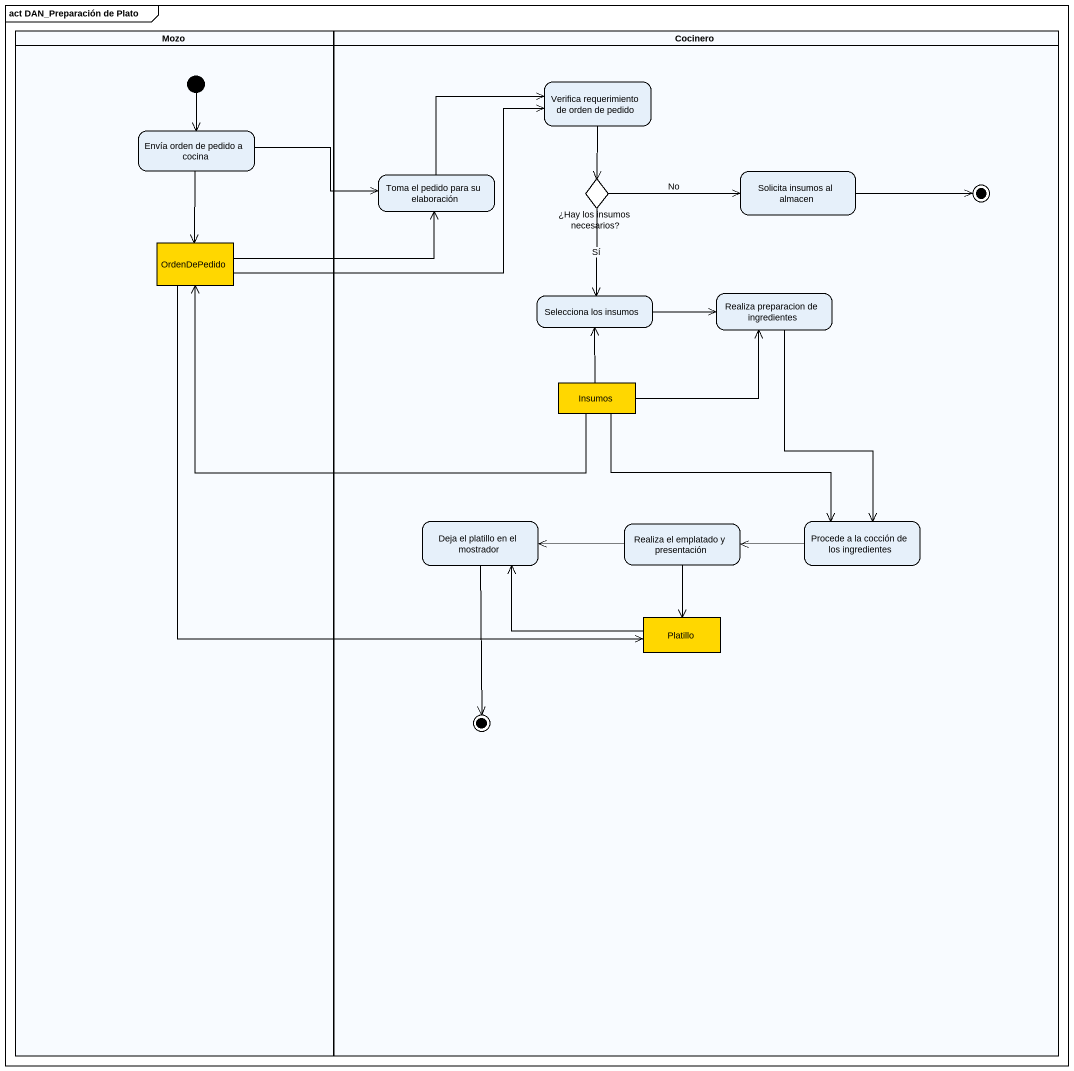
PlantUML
@startuml
mainframe act DAN_Preparación de Plato
hide empty description
state Mozo <<partition>> {
  state "Envía orden de pedido a cocina" as Envía_orden_de_pedido_a
  state OrdenDePedido <<object>> #FFD700
  [*] --> Envía_orden_de_pedido_a
}
state Cocinero <<partition>> {
  state "Verifica requerimiento de orden de pedido" as Verifica_requerimiento_de
  state "Solicita insumos al almacen" as Solicita_insumos_al_almacen
  state "Toma el pedido para su elaboración" as Toma_el_pedido_para_su
  state "¿Hay los insumos necesarios?" as Hay_los_insumos_necesarios <<choice>>
  state final1 <<end>>
  state "Selecciona los insumos" as Selecciona_los_insumos
  state "Realiza preparacion de ingredientes" as Realiza_preparacion_de
  state Insumos <<object>> #FFD700
  state "Deja el platillo en el mostrador" as Deja_el_platillo_en_el
  state "Procede a la cocción de los ingredientes" as Procede_a_la_cocción_de_los
  state "Realiza el emplatado y presentación" as Realiza_el_emplatado_y
  state Platillo <<object>> #FFD700
  state final2 <<end>>
}
Verifica_requerimiento_de --> Hay_los_insumos_necesarios
Envía_orden_de_pedido_a -right-> Toma_el_pedido_para_su
Envía_orden_de_pedido_a --> OrdenDePedido
Solicita_insumos_al_almacen -right-> final1
Toma_el_pedido_para_su -right-> Verifica_requerimiento_de
Hay_los_insumos_necesarios -right-> Solicita_insumos_al_almacen : No
Hay_los_insumos_necesarios --> Selecciona_los_insumos : Sí
OrdenDePedido -right-> Verifica_requerimiento_de
OrdenDePedido -right-> Toma_el_pedido_para_su
OrdenDePedido --> Platillo
Selecciona_los_insumos -right-> Realiza_preparacion_de
Realiza_preparacion_de --> Procede_a_la_cocción_de_los
Insumos -left-> OrdenDePedido
Insumos -up-> Selecciona_los_insumos
Insumos -right-> Realiza_preparacion_de
Insumos -right-> Procede_a_la_cocción_de_los
Deja_el_platillo_en_el --> final2
Procede_a_la_cocción_de_los -left-> Realiza_el_emplatado_y
Realiza_el_emplatado_y -left-> Deja_el_platillo_en_el
Realiza_el_emplatado_y --> Platillo
Platillo -left-> Deja_el_platillo_en_el
@enduml
